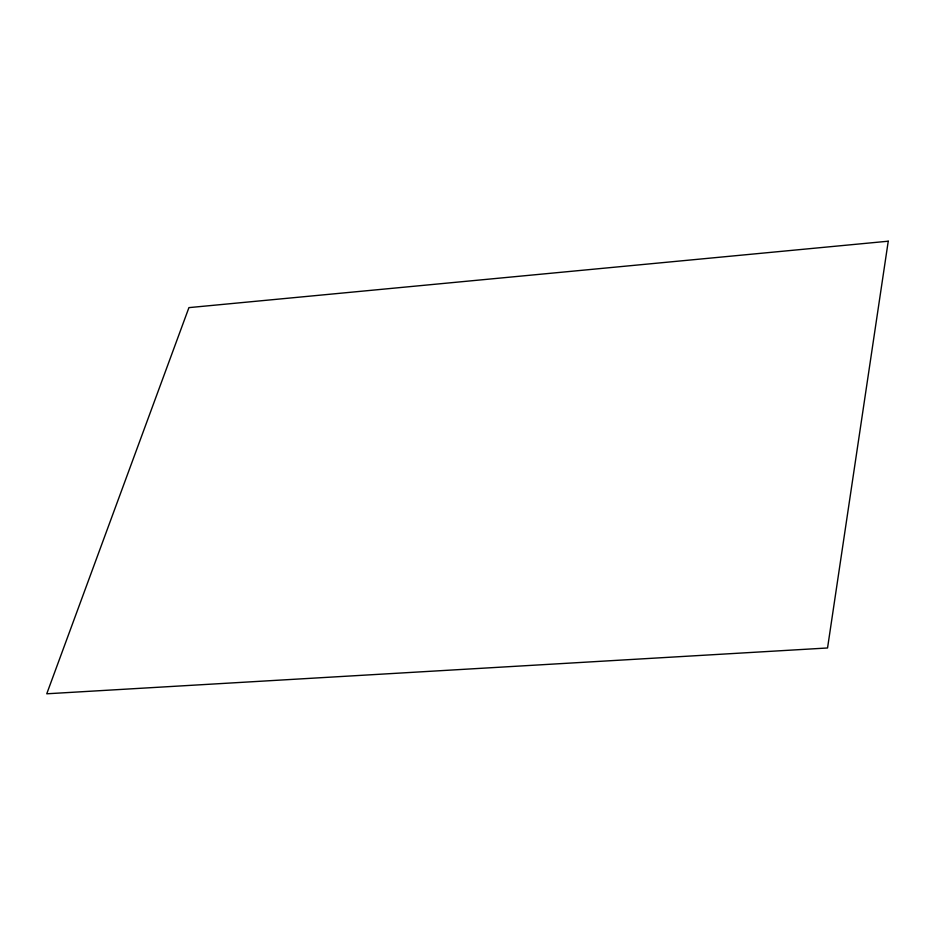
<?xml version="1.0" encoding="UTF-8"?>
<svg xmlns="http://www.w3.org/2000/svg" width="935" height="935" viewBox="0 0 935 935"><rect width="100%" height="100%" fill="white"/><g stroke="black" fill="none" stroke-linecap="round" stroke-linejoin="round"><path stroke-width="1.4" d="M888.25 241.207L827.545 647.978L46.75 693.793L188.928 307.627L888.25 241.207"/></g></svg>
